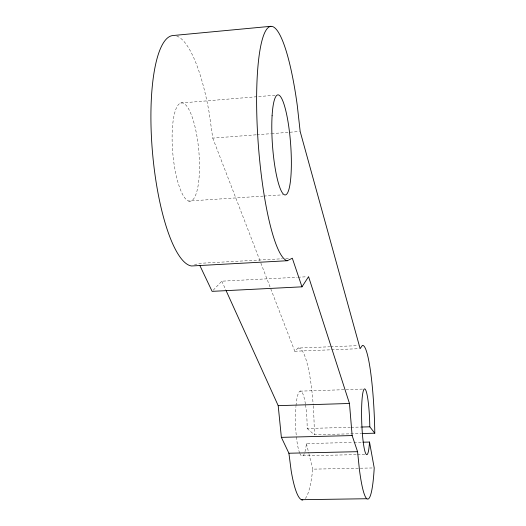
<?xml version="1.0" encoding="UTF-8"?>
<svg xmlns="http://www.w3.org/2000/svg" width="526" height="526" viewBox="0 0 526 526"><rect width="100%" height="100%" fill="white"/><g stroke="black" fill="none" stroke-linecap="round" stroke-linejoin="round"><path stroke-width="0.39" stroke-dasharray="2.63 1.97" d="M213.194 290.22L221.827 281.18L297.111 277.268M260.857 263.079L294.797 351.237L298.051 348.054L329.782 346.785M194.456 264.933L198.848 263.375L282.475 258.759M180.727 103.024L275.69 95.173M176.71 36.031A115.694 30.725 84.9 0 1 209.144 112.564L212.76 138.114L256.057 134.814M256.872 134.755L270.758 133.689M271.574 133.63L299.347 131.513M188.604 201.031A49.372 13.058 85 0 0 196.053 131.546A49.372 13.058 85 0 0 172.804 123.577A49.372 13.058 85 0 0 188.604 201.031L263 196.126M263.822 196.073L282.626 194.837M285.756 258.575L289.859 258.351M297.933 277.228L306.934 276.755M330.598 346.752L358.259 345.641M294.797 351.237L330.729 349.816M331.544 349.783L359.311 348.685M300.011 391.153L362.69 389.089M305.54 404.882A32.527 5.779 88.4 0 1 307.164 428.48L350.277 427.336M351.092 427.309L360.849 427.053M307.164 428.48L314.285 434.746L361.71 433.536M304.962 451.762A32.527 5.779 88.4 0 0 306.421 443.569L353.124 442.445M353.939 442.425L362.131 442.228M302.95 455.812L356.707 454.622M357.522 454.609L364.853 454.444M305.277 498.53A76.04 13.538 88.4 0 0 312.707 469.153L373.394 467.949M221.827 281.18L225.878 290.122M212.76 138.114L260.567 262.31M306.421 443.569L308.703 452.873M308.894 453.649L312.707 469.153M298.051 348.054A76.04 13.538 88.4 0 1 313.194 405.02M313.246 405.809A76.04 13.538 88.4 0 1 314.285 434.746M304.344 453.622A32.527 5.779 88.4 0 1 299.899 453.583M299.649 452.998A32.527 5.779 88.4 0 1 295.941 406.46M296.006 405.645A32.527 5.779 88.4 0 1 305.415 404.047"/><path stroke-width="0.79" d="M199.893 265.584L212.116 291.351L301.97 286.828L308.571 276.669L349.474 403.475L352.137 435.567L357.575 451.683L359.389 469.35A76.862 9.323 88.1 0 0 374.216 467.936L369.508 442.05A32.882 3.984 88.1 0 1 362.881 439.092A32.882 3.984 88.1 0 1 363.828 389.608A32.882 3.984 88.1 0 1 369.798 426.816L374.795 433.2L362.532 433.516M270.91 26.3L172.949 35.538A115.694 30.725 84.9 0 0 152.303 150.134A115.694 30.725 84.9 0 0 191.53 265.978L287.255 260.732L292.318 258.213L301.97 286.828M226.213 290.871L278.195 405.658L349.474 403.475M361.664 427.027L369.798 426.816M278.195 405.658L281.371 437.356L352.137 435.567M362.953 442.208L369.508 442.05M281.371 437.356L288.905 453.234L357.575 451.683M301.372 499.7L366.859 498.733M288.905 453.234L291.161 470.691A76.04 13.538 88.4 0 0 302.812 500.022M374.795 433.2A76.862 9.323 88.1 0 0 362.329 345.477L360.126 348.653L300.162 131.447L297.275 105.456A117.587 21.408 85.7 0 0 267.05 28.785A117.587 21.408 85.7 0 0 259.016 153.283A117.587 21.408 85.7 0 0 287.255 260.732M272.093 115.746A50.174 9.1 85.8 0 0 284.264 194.725A50.174 9.1 85.8 0 0 288.432 124.327A50.174 9.1 85.8 0 0 272.093 115.746"/></g></svg>
